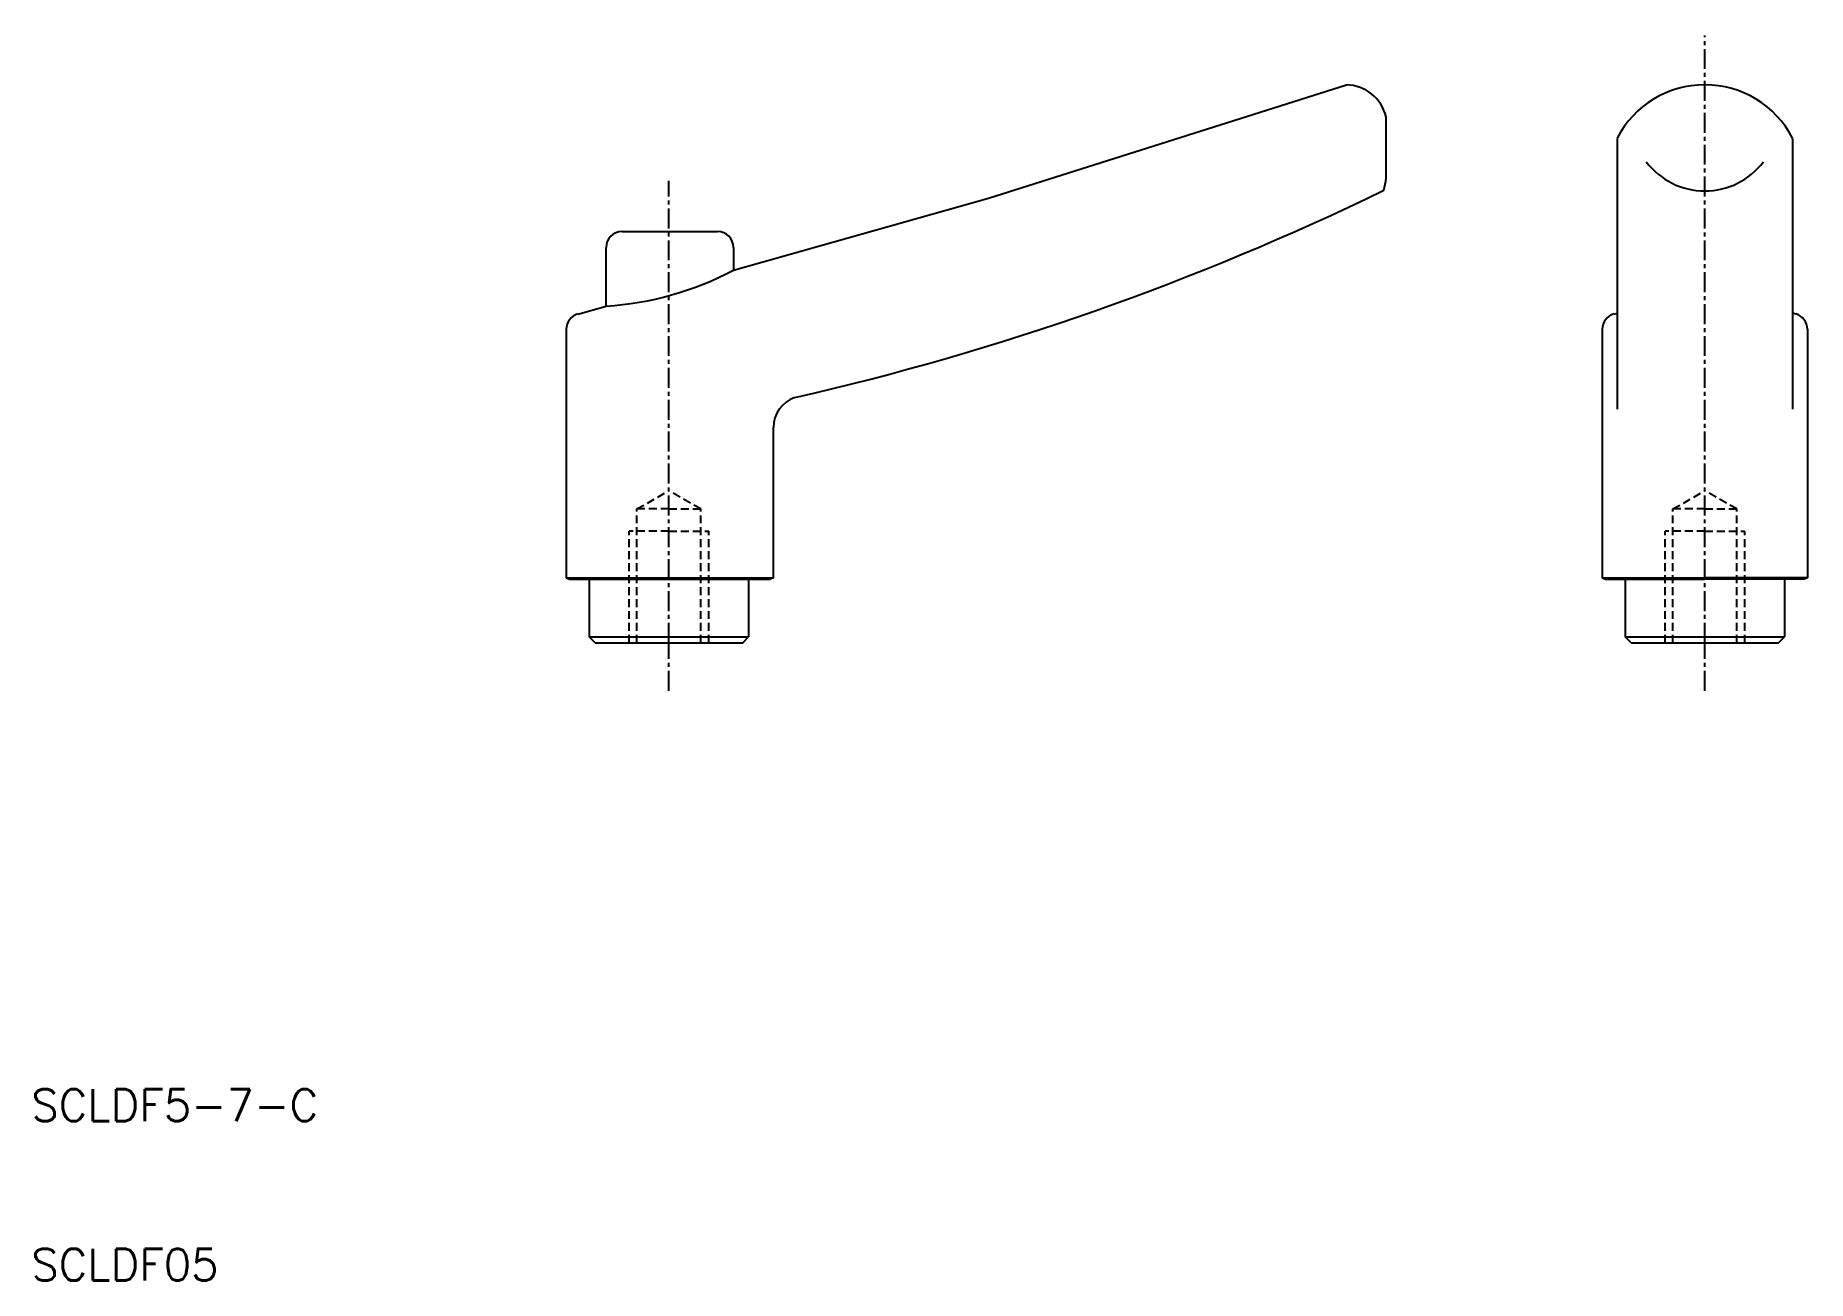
# Model space of a CAD drawing. Extents: x 10 to 121, y 10 to 88.
import ezdxf

# ---------------------------------------------------------------- set-up
doc = ezdxf.new("R2010")
doc.units = 0
doc.linetypes.add('CENTER', pattern=[2, 1.25, -0.25, 0.25, -0.25])
doc.linetypes.add('DASHED', pattern=[0.75, 0.5, -0.25])
doc.layers.get('0').update_dxf_attribs({"linetype": 'CONTINUOUS'})
doc.layers.add('CENTER', color=1, linetype='CENTER')
doc.styles.get("Standard").update_dxf_attribs({"font": 'txt.shx', "bigfont": 'extfont.shx'})

msp = doc.modelspace()

# ---------------------------------------------------------------- linework, layer by layer
at = {"color": 7, "linetype": 'CONTINUOUS'}
for p, q in [((70.06, 77.89), (92.51, 85)), ((95, 79.14), (95, 82.99)), ((109.5, 81.65), (109.5, 70.69)), ((120.5, 81.65), (120.5, 70.69)), ((54.06, 73.38), (70.06, 77.89)), ((47.06, 75.8), (53.06, 75.8)), ((46.06, 71.13), (46.06, 74.8)), ((54.06, 74.8), (54.06, 73.38)), ((44.29, 70.63), (46.06, 71.13)), ((109.29, 70.63), (109.5, 70.69)), ((109.5, 70.69), (109.5, 64.67)), ((120.5, 70.69), (120.5, 64.67)), ((120.71, 70.63), (120.5, 70.69)), ((43.56, 69.67), (43.56, 54.09)), ((108.56, 69.67), (108.56, 54.09)), ((121.44, 69.67), (121.44, 54.09)), ((56.56, 54.09), (56.56, 63.51)), ((43.56, 54.09), (56.56, 54.09)), ((43.56, 54.09), (43.76, 54)), ((43.76, 54), (45, 54)), ((45, 54), (55, 54)), ((45, 54), (45, 50.37)), ((55, 54), (56.36, 54)), ((55, 54), (55, 50.37)), ((56.56, 54.09), (56.36, 54)), ((108.56, 54.09), (115, 54.09)), ((108.56, 54.09), (108.76, 54)), ((108.76, 54), (110, 54)), ((110, 54), (115, 54)), ((110, 54), (110, 50.37)), ((121.44, 54.09), (115, 54.09)), ((120, 54), (115, 54)), ((121.24, 54), (120, 54)), ((120, 54), (120, 50.37)), ((121.44, 54.09), (121.24, 54)), ((45, 50.37), (55, 50.37)), ((45.37, 50), (45, 50.37)), ((54.63, 50), (55, 50.37)), ((110, 50.37), (120, 50.37)), ((110.37, 50), (110, 50.37)), ((119.63, 50), (120, 50.37)), ((45.37, 50), (54.63, 50)), ((110.37, 50), (119.63, 50))]:
    msp.add_line(p, q, dxfattribs=at)
at = {"color": 3, "linetype": 'DASHED'}
for p, q in [((48, 58.4), (50, 59.55)), ((52, 58.4), (50, 59.55)), ((113, 58.4), (115, 59.55)), ((117, 58.4), (115, 59.55)), ((48, 50), (48, 58.4)), ((50, 58.4), (48, 58.4)), ((50, 58.4), (52, 58.4)), ((52, 50), (52, 58.4)), ((113, 50), (113, 58.4)), ((115, 58.4), (113, 58.4)), ((115, 58.4), (117, 58.4)), ((117, 50), (117, 58.4)), ((47.5, 50), (47.5, 57)), ((50, 57), (47.5, 57)), ((50, 57), (52.5, 57)), ((52.5, 50), (52.5, 57)), ((112.5, 50), (112.5, 57)), ((115, 57), (112.5, 57)), ((115, 57), (117.5, 57)), ((117.5, 50), (117.5, 57))]:
    msp.add_line(p, q, dxfattribs=at)
at = {"color": 7, "linetype": 'CONTINUOUS'}
for centre, radius, start, end in [((92.48, 82.42), 2.58, 12.6317, 89.2795), ((115, 78.81), 6.2, 27.3186, 152.6814), ((115, 82.95), 4.6, 216.9899, 323.0101), ((89.06, 79.95), 6, 345.017, 352.2759), ((19.91, 232.43), 171.3, 282.8123, 295.9457), ((47.06, 74.8), 1, 90, 180), ((53.06, 74.8), 1, 0, 90), ((44.83, 90.81), 19.72, 273.5609, 297.8886), ((44.56, 69.67), 1, 105.7247, 180), ((109.56, 69.67), 1, 105.7247, 180), ((120.44, 69.67), 1, 0, 74.2753), ((58.56, 63.51), 2, 109.379, 180)]:
    msp.add_arc(centre, radius, start, end, dxfattribs=at)
at = {"layer": 'CENTER', "color": 1, "linetype": 'CENTER'}
for p, q in [((115, 50), (115, 88.1)), ((50, 50), (50, 78.99)), ((50, 47), (50, 50)), ((115, 47), (115, 50))]:
    msp.add_line(p, q, dxfattribs=at)

# ---------------------------------------------------------------- texts
msp.add_text('SCLDF5-7-C', height=2).set_placement((10, 20))
at = {"color": 7, "linetype": 'CONTINUOUS'}
msp.add_text('SCLDF05', height=2, dxfattribs=at).set_placement((10, 10))

doc.saveas('drawing.dxf')
